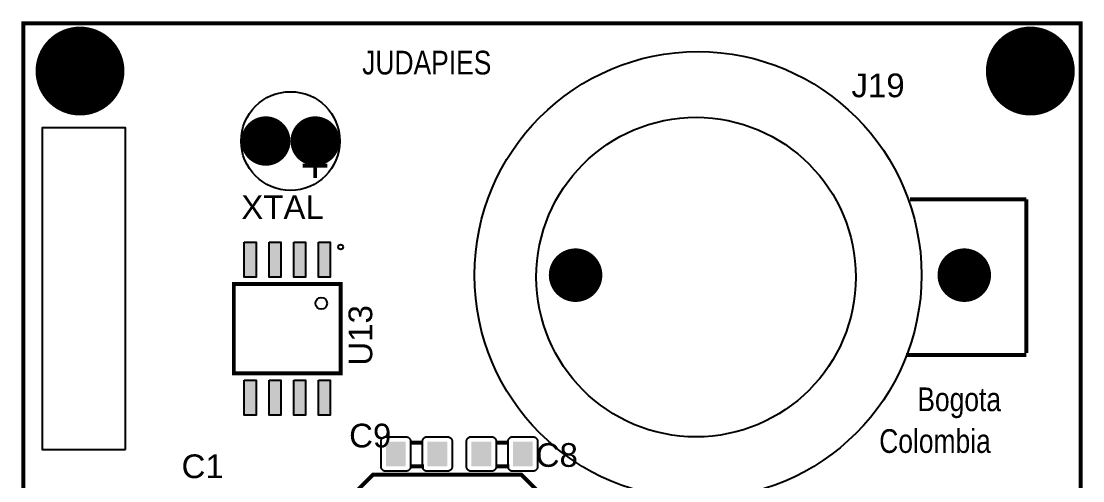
# Model space of a CAD drawing. Header units: inches. Extents: x -1.08 to 1.08, y -1.14 to 1.14.
# Drawn here: x -1.075 to 1.075, y 0.214 to 1.145 of the extents above; entities that cross this region are included whole.
import ezdxf

# ---------------------------------------------------------------- set-up
doc = ezdxf.new("R2010")
doc.units = ezdxf.units.IN
doc.layers.get('0').update_dxf_attribs({"linetype": 'CONTINUOUS'})

# ---------------------------------------------------------------- blocks, each defined once
blk = doc.blocks.new('RPAD')
blk.add_trace([(-0.5, -0.5), (-0.5, 0.5), (0.5, -0.5), (0.5, 0.5)])
blk = doc.blocks.new('EPAD')
at = {"const_width": 0.5}
blk.add_lwpolyline([(-0.25, 0, 1), (0.25, 0, 1)], format="xyb", close=True, dxfattribs=at)

msp = doc.modelspace()

# ---------------------------------------------------------------- linework, layer by layer
for points, const_width in [([(-1.071228, -1.14098), (1.071228, -1.14098), (1.071228, 1.14098), (-1.071228, 1.14098), (-1.071228, -1.14098)], 0.008), ([(-1.071228, -1.14098), (1.071228, -1.14098), (1.071228, 1.14098), (-1.071228, 1.14098), (-1.071228, -1.14098)], 0.008), ([(-1.071228, -1.14098), (1.071228, -1.14098), (1.071228, 1.14098), (-1.071228, 1.14098), (-1.071228, -1.14098)], 0.008), ([(-0.479795, 0.827327), (-0.479795, 0.877327)], 0.008), ([(-0.479795, 0.827327), (-0.479795, 0.877327)], 0.008), ([(-0.479795, 0.827327), (-0.479795, 0.877327)], 0.008), ([(-0.454795, 0.852327), (-0.504795, 0.852327)], 0.008), ([(-0.454795, 0.852327), (-0.504795, 0.852327)], 0.008), ([(-0.454795, 0.852327), (-0.504795, 0.852327)], 0.008), ([(0.724929, 0.784217), (0.96115, 0.784217)], 0.008), ([(0.724929, 0.784217), (0.96115, 0.784217)], 0.008), ([(0.724929, 0.784217), (0.96115, 0.784217)], 0.008), ([(0.96115, 0.473193), (0.96115, 0.784217)], 0.008), ([(0.96115, 0.473193), (0.96115, 0.784217)], 0.008), ([(0.96115, 0.473193), (0.96115, 0.784217)], 0.008), ([(-0.644559, 0.612957), (-0.644559, 0.431854), (-0.428024, 0.431854), (-0.428024, 0.612957), (-0.644559, 0.612957)], 0.007874), ([(-0.644559, 0.612957), (-0.644559, 0.431854), (-0.428024, 0.431854), (-0.428024, 0.612957), (-0.644559, 0.612957)], 0.007874), ([(-0.644559, 0.612957), (-0.644559, 0.431854), (-0.428024, 0.431854), (-0.428024, 0.612957), (-0.644559, 0.612957)], 0.007874), ([(0.96115, 0.469256), (0.717055, 0.469256)], 0.008), ([(0.96115, 0.469256), (0.717055, 0.469256)], 0.008), ([(0.96115, 0.469256), (0.717055, 0.469256)], 0.008), ([(-0.287346, 0.291508), (-0.260346, 0.291508)], 0.008), ([(-0.287346, 0.291508), (-0.260346, 0.291508)], 0.008), ([(-0.287346, 0.291508), (-0.260346, 0.291508)], 0.008), ([(-0.114118, 0.291508), (-0.087118, 0.291508)], 0.008), ([(-0.114118, 0.291508), (-0.087118, 0.291508)], 0.008), ([(-0.114118, 0.291508), (-0.087118, 0.291508)], 0.008), ([(-0.287346, 0.243508), (-0.259346, 0.243508)], 0.008), ([(-0.287346, 0.243508), (-0.259346, 0.243508)], 0.008), ([(-0.287346, 0.243508), (-0.259346, 0.243508)], 0.008), ([(-0.114118, 0.243508), (-0.086118, 0.243508)], 0.008), ([(-0.114118, 0.243508), (-0.086118, 0.243508)], 0.008), ([(-0.114118, 0.243508), (-0.086118, 0.243508)], 0.008), ([(-0.062409, 0.026776), (-0.362409, 0.026776), (-0.412409, 0.076776), (-0.412409, 0.176776), (-0.362409, 0.226776), (-0.062409, 0.226776), (-0.012409, 0.176776), (-0.012409, 0.076776), (-0.062409, 0.026776)], 0.008), ([(-0.062409, 0.026776), (-0.362409, 0.026776), (-0.412409, 0.076776), (-0.412409, 0.176776), (-0.362409, 0.226776), (-0.062409, 0.226776), (-0.012409, 0.176776), (-0.012409, 0.076776), (-0.062409, 0.026776)], 0.008), ([(-0.062409, 0.026776), (-0.362409, 0.026776), (-0.412409, 0.076776), (-0.412409, 0.176776), (-0.362409, 0.226776), (-0.062409, 0.226776), (-0.012409, 0.176776), (-0.012409, 0.076776), (-0.062409, 0.026776)], 0.008)]:
    msp.add_lwpolyline(points, dxfattribs=dict(const_width=const_width))
msp.add_lwpolyline([(-0.86398, 0.277295), (-0.86398, 0.929264), (-1.032484, 0.929264), (-1.032484, 0.277295), (-0.86398, 0.277295)])
for points in [[(-0.623291, 0.697669), (-0.599291, 0.697669), (-0.599291, 0.626669), (-0.623291, 0.626669), (-0.623291, 0.697669)], [(-0.573291, 0.697669), (-0.549291, 0.697669), (-0.549291, 0.626669), (-0.573291, 0.626669), (-0.573291, 0.697669)], [(-0.523291, 0.697669), (-0.499291, 0.697669), (-0.499291, 0.626669), (-0.523291, 0.626669), (-0.523291, 0.697669)], [(-0.473291, 0.697669), (-0.449291, 0.697669), (-0.449291, 0.626669), (-0.473291, 0.626669), (-0.473291, 0.697669)], [(-0.623291, 0.418142), (-0.599291, 0.418142), (-0.599291, 0.347142), (-0.623291, 0.347142), (-0.623291, 0.418142)], [(-0.573291, 0.418142), (-0.549291, 0.418142), (-0.549291, 0.347142), (-0.573291, 0.347142), (-0.573291, 0.418142)], [(-0.523291, 0.418142), (-0.499291, 0.418142), (-0.499291, 0.347142), (-0.523291, 0.347142), (-0.523291, 0.418142)], [(-0.473291, 0.418142), (-0.449291, 0.418142), (-0.449291, 0.347142), (-0.473291, 0.347142), (-0.473291, 0.418142)], [(-0.336346, 0.303508), (-0.296346, 0.303508), (-0.295307, 0.303457), (-0.294302, 0.303309), (-0.293335, 0.303067), (-0.292411, 0.302736), (-0.291535, 0.302322), (-0.290711, 0.301827), (-0.289943, 0.301257), (-0.289237, 0.300617), (-0.288597, 0.299911), (-0.288028, 0.299144), (-0.287533, 0.29832), (-0.287118, 0.297443), (-0.286787, 0.296519), (-0.286545, 0.295552), (-0.286397, 0.294547), (-0.286346, 0.293508), (-0.286346, 0.243508), (-0.286397, 0.242469), (-0.286545, 0.241463), (-0.286787, 0.240496), (-0.287118, 0.239572), (-0.287533, 0.238696), (-0.288028, 0.237872), (-0.288597, 0.237105), (-0.289237, 0.236398), (-0.289943, 0.235758), (-0.290711, 0.235189), (-0.291535, 0.234694), (-0.292411, 0.23428), (-0.293335, 0.233949), (-0.294302, 0.233707), (-0.295307, 0.233558), (-0.296346, 0.233508), (-0.336346, 0.233508), (-0.337386, 0.233558), (-0.338391, 0.233707), (-0.339358, 0.233949), (-0.340282, 0.23428), (-0.341158, 0.234694), (-0.341982, 0.235189), (-0.34275, 0.235758), (-0.343456, 0.236398), (-0.344096, 0.237105), (-0.344665, 0.237872), (-0.34516, 0.238696), (-0.345575, 0.239572), (-0.345906, 0.240496), (-0.346148, 0.241463), (-0.346296, 0.242469), (-0.346346, 0.243508), (-0.346346, 0.293508), (-0.346296, 0.294547), (-0.346148, 0.295552), (-0.345906, 0.296519), (-0.345575, 0.297443), (-0.34516, 0.29832), (-0.344665, 0.299144), (-0.344096, 0.299911), (-0.343456, 0.300617), (-0.34275, 0.301257), (-0.341982, 0.301827), (-0.341158, 0.302322), (-0.340282, 0.302736), (-0.339358, 0.303067), (-0.338391, 0.303309), (-0.337386, 0.303457), (-0.336346, 0.303508)], [(-0.252346, 0.303508), (-0.212346, 0.303508), (-0.211307, 0.303457), (-0.210302, 0.303309), (-0.209335, 0.303067), (-0.208411, 0.302736), (-0.207535, 0.302322), (-0.206711, 0.301827), (-0.205943, 0.301257), (-0.205237, 0.300617), (-0.204597, 0.299911), (-0.204028, 0.299144), (-0.203533, 0.29832), (-0.203118, 0.297443), (-0.202787, 0.296519), (-0.202545, 0.295552), (-0.202397, 0.294547), (-0.202346, 0.293508), (-0.202346, 0.243508), (-0.202397, 0.242469), (-0.202545, 0.241463), (-0.202787, 0.240496), (-0.203118, 0.239572), (-0.203533, 0.238696), (-0.204028, 0.237872), (-0.204597, 0.237105), (-0.205237, 0.236398), (-0.205943, 0.235758), (-0.206711, 0.235189), (-0.207535, 0.234694), (-0.208411, 0.23428), (-0.209335, 0.233949), (-0.210302, 0.233707), (-0.211307, 0.233558), (-0.212346, 0.233508), (-0.252346, 0.233508), (-0.253386, 0.233558), (-0.254391, 0.233707), (-0.255358, 0.233949), (-0.256282, 0.23428), (-0.257158, 0.234694), (-0.257982, 0.235189), (-0.25875, 0.235758), (-0.259456, 0.236398), (-0.260096, 0.237105), (-0.260665, 0.237872), (-0.26116, 0.238696), (-0.261575, 0.239572), (-0.261906, 0.240496), (-0.262148, 0.241463), (-0.262296, 0.242469), (-0.262346, 0.243508), (-0.262346, 0.293508), (-0.262296, 0.294547), (-0.262148, 0.295552), (-0.261906, 0.296519), (-0.261575, 0.297443), (-0.26116, 0.29832), (-0.260665, 0.299144), (-0.260096, 0.299911), (-0.259456, 0.300617), (-0.25875, 0.301257), (-0.257982, 0.301827), (-0.257158, 0.302322), (-0.256282, 0.302736), (-0.255358, 0.303067), (-0.254391, 0.303309), (-0.253386, 0.303457), (-0.252346, 0.303508)], [(-0.163118, 0.303508), (-0.123118, 0.303508), (-0.122079, 0.303457), (-0.121074, 0.303309), (-0.120107, 0.303067), (-0.119183, 0.302736), (-0.118306, 0.302322), (-0.117482, 0.301827), (-0.116715, 0.301257), (-0.116009, 0.300617), (-0.115369, 0.299911), (-0.114799, 0.299144), (-0.114305, 0.29832), (-0.11389, 0.297443), (-0.113559, 0.296519), (-0.113317, 0.295552), (-0.113169, 0.294547), (-0.113118, 0.293508), (-0.113118, 0.243508), (-0.113169, 0.242469), (-0.113317, 0.241463), (-0.113559, 0.240496), (-0.11389, 0.239572), (-0.114305, 0.238696), (-0.114799, 0.237872), (-0.115369, 0.237105), (-0.116009, 0.236398), (-0.116715, 0.235758), (-0.117482, 0.235189), (-0.118306, 0.234694), (-0.119183, 0.23428), (-0.120107, 0.233949), (-0.121074, 0.233707), (-0.122079, 0.233558), (-0.123118, 0.233508), (-0.163118, 0.233508), (-0.164157, 0.233558), (-0.165163, 0.233707), (-0.16613, 0.233949), (-0.167054, 0.23428), (-0.16793, 0.234694), (-0.168754, 0.235189), (-0.169522, 0.235758), (-0.170228, 0.236398), (-0.170868, 0.237105), (-0.171437, 0.237872), (-0.171931, 0.238696), (-0.172346, 0.239572), (-0.172677, 0.240496), (-0.172919, 0.241463), (-0.173068, 0.242469), (-0.173118, 0.243508), (-0.173118, 0.293508), (-0.173068, 0.294547), (-0.172919, 0.295552), (-0.172677, 0.296519), (-0.172346, 0.297443), (-0.171931, 0.29832), (-0.171437, 0.299144), (-0.170868, 0.299911), (-0.170228, 0.300617), (-0.169522, 0.301257), (-0.168754, 0.301827), (-0.16793, 0.302322), (-0.167054, 0.302736), (-0.16613, 0.303067), (-0.165163, 0.303309), (-0.164157, 0.303457), (-0.163118, 0.303508)], [(-0.079118, 0.303508), (-0.039118, 0.303508), (-0.038079, 0.303457), (-0.037074, 0.303309), (-0.036107, 0.303067), (-0.035183, 0.302736), (-0.034306, 0.302322), (-0.033482, 0.301827), (-0.032715, 0.301257), (-0.032009, 0.300617), (-0.031369, 0.299911), (-0.030799, 0.299144), (-0.030305, 0.29832), (-0.02989, 0.297443), (-0.029559, 0.296519), (-0.029317, 0.295552), (-0.029169, 0.294547), (-0.029118, 0.293508), (-0.029118, 0.243508), (-0.029169, 0.242469), (-0.029317, 0.241463), (-0.029559, 0.240496), (-0.02989, 0.239572), (-0.030305, 0.238696), (-0.030799, 0.237872), (-0.031369, 0.237105), (-0.032009, 0.236398), (-0.032715, 0.235758), (-0.033482, 0.235189), (-0.034306, 0.234694), (-0.035183, 0.23428), (-0.036107, 0.233949), (-0.037074, 0.233707), (-0.038079, 0.233558), (-0.039118, 0.233508), (-0.079118, 0.233508), (-0.080157, 0.233558), (-0.081163, 0.233707), (-0.08213, 0.233949), (-0.083054, 0.23428), (-0.08393, 0.234694), (-0.084754, 0.235189), (-0.085522, 0.235758), (-0.086228, 0.236398), (-0.086868, 0.237105), (-0.087437, 0.237872), (-0.087931, 0.238696), (-0.088346, 0.239572), (-0.088677, 0.240496), (-0.088919, 0.241463), (-0.089068, 0.242469), (-0.089118, 0.243508), (-0.089118, 0.293508), (-0.089068, 0.294547), (-0.088919, 0.295552), (-0.088677, 0.296519), (-0.088346, 0.297443), (-0.087931, 0.29832), (-0.087437, 0.299144), (-0.086868, 0.299911), (-0.086228, 0.300617), (-0.085522, 0.301257), (-0.084754, 0.301827), (-0.08393, 0.302322), (-0.083054, 0.302736), (-0.08213, 0.303067), (-0.081163, 0.303309), (-0.080157, 0.303457), (-0.079118, 0.303508)]]:
    msp.add_lwpolyline(points, close=True)
for centre, radius in [((0.295795, 0.630673), 0.452756), ((0.295795, 0.630673), 0.452756), ((0.295795, 0.630673), 0.452756), ((-0.529795, 0.902327), 0.1), ((-0.529795, 0.902327), 0.1), ((-0.529795, 0.902327), 0.1), ((0.291858, 0.626736), 0.323616), ((0.291858, 0.626736), 0.323616), ((0.291858, 0.626736), 0.323616), ((-0.428024, 0.68776), 0.004921), ((-0.428024, 0.68776), 0.004921), ((-0.428024, 0.68776), 0.004921), ((-0.467394, 0.573587), 0.011811), ((-0.467394, 0.573587), 0.011811), ((-0.467394, 0.573587), 0.011811)]:
    msp.add_circle(centre, radius)

# ---------------------------------------------------------------- block references
for name, p, xscale, yscale in [('EPAD', (-0.956173, 1.044059), 0.18, 0.18), ('EPAD', (0.969024, 1.044059), 0.18, 0.18), ('EPAD', (-0.579795, 0.902327), 0.1, 0.1), ('EPAD', (-0.479795, 0.902327), 0.1, 0.1), ('RPAD', (-0.611291, 0.662169), 0.024, 0.071), ('RPAD', (-0.561291, 0.662169), 0.024, 0.071), ('RPAD', (-0.511291, 0.662169), 0.024, 0.071), ('RPAD', (-0.461291, 0.662169), 0.024, 0.071), ('EPAD', (0.047764, 0.630673), 0.108425, 0.108425), ('EPAD', (0.835165, 0.630673), 0.108425, 0.108425), ('RPAD', (-0.611291, 0.382642), 0.024, 0.071), ('RPAD', (-0.561291, 0.382642), 0.024, 0.071), ('RPAD', (-0.511291, 0.382642), 0.024, 0.071), ('RPAD', (-0.461291, 0.382642), 0.024, 0.071), ('RPAD', (-0.316346, 0.268508), 0.04, 0.05), ('RPAD', (-0.232346, 0.268508), 0.04, 0.05), ('RPAD', (-0.143118, 0.268508), 0.04, 0.05), ('RPAD', (-0.059118, 0.268508), 0.04, 0.05)]:
    msp.add_blockref(name, p, dxfattribs=dict(xscale=xscale, yscale=yscale))

# ---------------------------------------------------------------- texts
for s, width, p in [('JUDAPIES', 0.833333, (-0.384425, 1.037185)), ('JUDAPIES', 0.833333, (-0.384425, 1.037185)), ('JUDAPIES', 0.833333, (-0.384425, 1.037185)), ('J19', 1.041667, (0.606622, 0.991067)), ('J19', 1.041667, (0.606622, 0.991067)), ('J19', 1.041667, (0.606622, 0.991067)), ('XTAL', 1.041667, (-0.629433, 0.744327)), ('XTAL', 1.041667, (-0.629433, 0.744327)), ('XTAL', 1.041667, (-0.629433, 0.744327)), ('Bogota', 0.833333, (0.740126, 0.355248)), ('Bogota', 0.833333, (0.740126, 0.355248)), ('Bogota', 0.833333, (0.740126, 0.355248)), ('C9', 1.041667, (-0.410961, 0.281823)), ('C9', 1.041667, (-0.410961, 0.281823)), ('C9', 1.041667, (-0.410961, 0.281823)), ('Colombia', 0.833333, (0.662945, 0.27072)), ('Colombia', 0.833333, (0.662945, 0.27072)), ('Colombia', 0.833333, (0.662945, 0.27072)), ('C8', 1.041667, (-0.033008, 0.242453)), ('C8', 1.041667, (-0.033008, 0.242453)), ('C8', 1.041667, (-0.033008, 0.242453)), ('C1', 1.041667, (-0.750409, 0.21961)), ('C1', 1.041667, (-0.750409, 0.21961)), ('C1', 1.041667, (-0.750409, 0.21961))]:
    msp.add_text(s, height=0.048, dxfattribs=dict(width=width)).set_placement(p)
at = {"width": 1.041667}
msp.add_text('U13', height=0.048, rotation=90, dxfattribs=at).set_placement((-0.364181, 0.447406))
msp.add_text('U13', height=0.048, rotation=90, dxfattribs=at).set_placement((-0.364181, 0.447406))
msp.add_text('U13', height=0.048, rotation=90, dxfattribs=at).set_placement((-0.364181, 0.447406))

doc.saveas('drawing.dxf')
